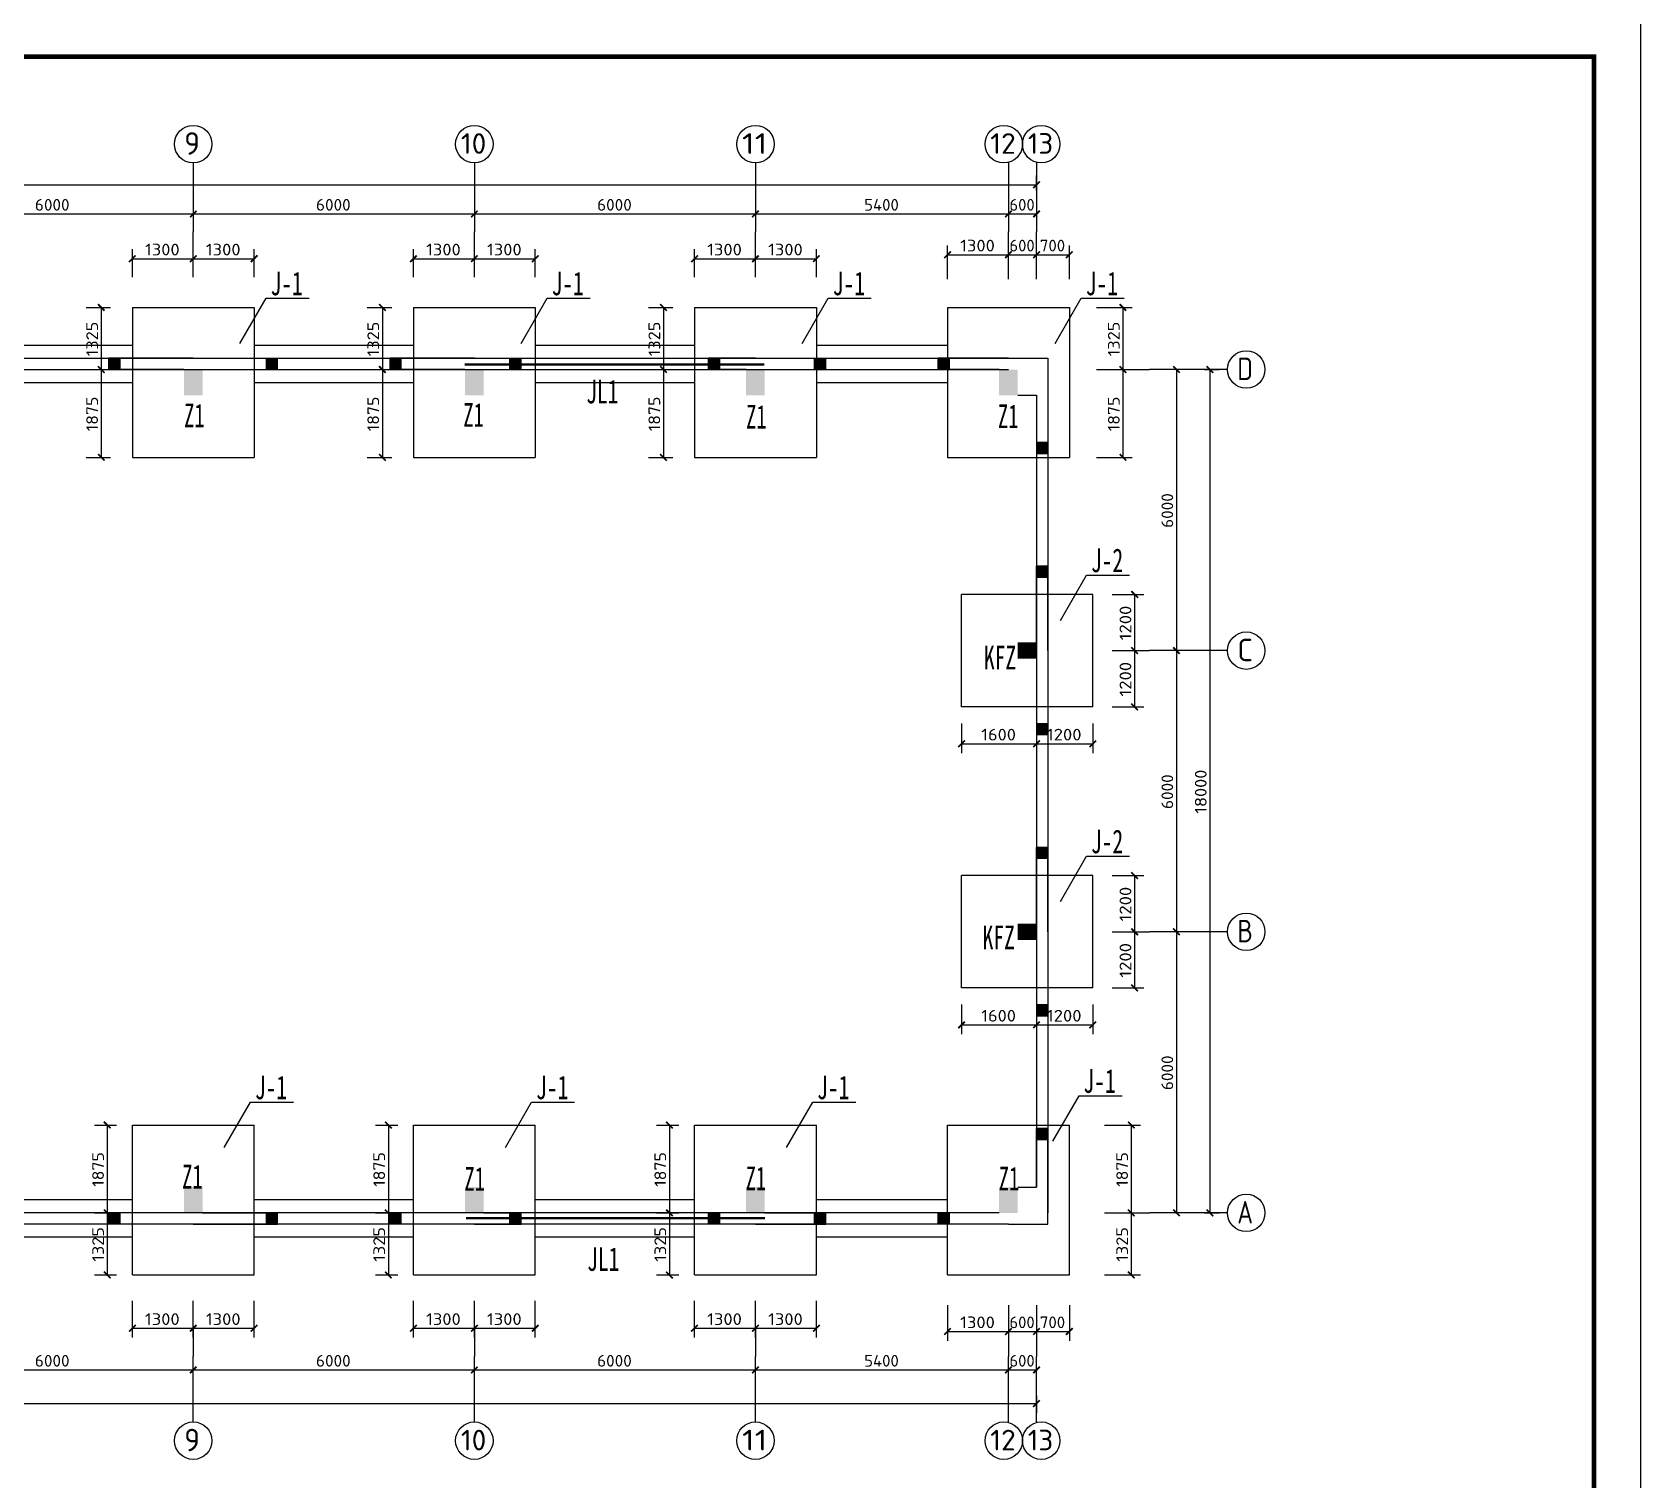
# Model space of a CAD drawing. Header units: millimetres. Extents: x 1442233 to 1526333, y -21810 to 275190.
# Drawn here: x 1491997 to 1526333, y 184418 to 215315 of the extents above; entities that cross this region are included whole.
import ezdxf
from ezdxf.enums import TextEntityAlignment as Align

# ---------------------------------------------------------------- set-up
doc = ezdxf.new("R2010")
doc.units = ezdxf.units.MM
doc.header["$LTSCALE"] = 1500
doc.linetypes.add('2', pattern=[37.999999, 29.999999, -3, 2, -3])
doc.linetypes.add('3', pattern=[5, 3, -2])
for name, color, linetype in [('1', 7, 'Continuous'), ('PUB_TITLE', 4, 'Continuous'), ('中文', 2, 'Continuous'), ('墙线__粗线', 7, 'Continuous'), ('尺寸线及数字', 253, 'Continuous'), ('层10102', 7, 'Continuous'), ('层10105', 2, '3'), ('层411', 253, 'Continuous'), ('轴线__尺寸数字', 94, 'Continuous'), ('轴线__点划线', 94, '2'), ('轴线__轴线号和轴圈', 94, 'Continuous')]:
    doc.layers.add(name, color=color, linetype=linetype)
doc.styles.add('HZ', font='', dxfattribs={"width": 0.7, "height": 5})
doc.styles.get("Standard").update_dxf_attribs({"font": 'TSSDENG', "width": 0.75, "bigfont": 'TSSDCHN'})
doc.styles.get('HZ').set_extended_font_data('SimSun')

# ---------------------------------------------------------------- blocks, each defined once
blk = doc.blocks.new('1234')
at = {"layer": 'PUB_TITLE'}
blk.add_lwpolyline([(1825234, 779394), (1909334, 779394), (1909334, 838794), (1825234, 838794)], close=True, dxfattribs=at)
at = {"layer": 'PUB_TITLE', "const_width": 100}
blk.add_lwpolyline([(1827734, 780394), (1908334, 780394), (1908334, 837794), (1827734, 837794)], close=True, dxfattribs=at)

msp = doc.modelspace()

# ---------------------------------------------------------------- linework, layer by layer
at = {"layer": '中文'}
for p, q in [((1496431, 208668), (1496990, 209637)), ((1496990, 209637), (1497908, 209637)), ((1502431, 208668), (1502990, 209637)), ((1502990, 209637), (1503908, 209637)), ((1508431, 208668), (1508990, 209637)), ((1508990, 209637), (1509908, 209637)), ((1513831, 208668), (1514390, 209637)), ((1514390, 209637), (1515308, 209637)), ((1494135, 209440), (1496735, 209440)), ((1494135, 209440), (1494135, 206240)), ((1496735, 209440), (1496735, 206240)), ((1500135, 209440), (1502735, 209440)), ((1500135, 209440), (1500135, 206240)), ((1502735, 209440), (1502735, 206240)), ((1506135, 209440), (1508735, 209440)), ((1506135, 209440), (1506135, 206240)), ((1508735, 209440), (1508735, 206240)), ((1511535, 209440), (1514135, 209440)), ((1511535, 209440), (1511535, 206240)), ((1514135, 209440), (1514135, 206240)), ((1494135, 206240), (1496735, 206240)), ((1500135, 206240), (1502735, 206240)), ((1506135, 206240), (1508735, 206240)), ((1511535, 206240), (1514135, 206240)), ((1513944, 202759), (1514503, 203727)), ((1514503, 203727), (1515421, 203727)), ((1514635, 203315), (1511835, 203315)), ((1511835, 200915), (1511835, 203315)), ((1514635, 200915), (1514635, 203315)), ((1514635, 200915), (1511835, 200915)), ((1513944, 196759), (1514503, 197727)), ((1514503, 197727), (1515421, 197727)), ((1514635, 197315), (1511835, 197315)), ((1511835, 194915), (1511835, 197315)), ((1514635, 194915), (1514635, 197315)), ((1514635, 194915), (1511835, 194915)), ((1496098, 191510), (1496657, 192478)), ((1496657, 192478), (1497576, 192478)), ((1502098, 191510), (1502657, 192478)), ((1502657, 192478), (1503576, 192478)), ((1508098, 191510), (1508657, 192478)), ((1508657, 192478), (1509576, 192478)), ((1513782, 191646), (1514341, 192614)), ((1514341, 192614), (1515260, 192614)), ((1494135, 191990), (1496735, 191990)), ((1494135, 188790), (1494135, 191990)), ((1496735, 188790), (1496735, 191990)), ((1500135, 191990), (1502735, 191990)), ((1500135, 188790), (1500135, 191990)), ((1502735, 188790), (1502735, 191990)), ((1506135, 191990), (1508735, 191990)), ((1506135, 188790), (1506135, 191990)), ((1508735, 188790), (1508735, 191990)), ((1511535, 191990), (1514135, 191990)), ((1511535, 188790), (1511535, 191990)), ((1514135, 188790), (1514135, 191990)), ((1494135, 188790), (1496735, 188790)), ((1500135, 188790), (1502735, 188790)), ((1506135, 188790), (1508735, 188790)), ((1511535, 188790), (1514135, 188790))]:
    msp.add_line(p, q, dxfattribs=at)
at = {"layer": '墙线__粗线'}
for p, q in [((1490735, 208635), (1494135, 208635)), ((1496735, 208635), (1500135, 208635)), ((1502735, 208635), (1506135, 208635)), ((1508735, 208635), (1511535, 208635)), ((1454035, 208355), (1512835, 208355)), ((1454235, 208115), (1512835, 208115)), ((1495435, 208355), (1493635, 208355)), ((1493635, 208115), (1493635, 208355)), ((1493635, 208115), (1493635, 208355)), ((1495235, 208115), (1493635, 208115)), ((1493875, 208115), (1493875, 208355)), ((1495435, 208355), (1497235, 208355)), ((1495635, 208115), (1497235, 208115)), ((1496995, 208115), (1496995, 208355)), ((1497235, 208115), (1497235, 208355)), ((1497235, 208115), (1497235, 208355)), ((1501435, 208355), (1499635, 208355)), ((1499635, 208115), (1499635, 208355)), ((1499635, 208115), (1499635, 208355)), ((1501235, 208115), (1499635, 208115)), ((1499875, 208115), (1499875, 208355)), ((1501435, 208355), (1502435, 208355)), ((1501635, 208115), (1502435, 208115)), ((1502195, 208115), (1502195, 208355)), ((1502435, 208115), (1502435, 208355)), ((1502435, 208115), (1502435, 208355)), ((1507435, 208355), (1506435, 208355)), ((1506435, 208115), (1506435, 208355)), ((1506435, 208115), (1506435, 208355)), ((1507235, 208115), (1506435, 208115)), ((1506675, 208115), (1506675, 208355)), ((1507435, 208355), (1508935, 208355)), ((1507635, 208115), (1508935, 208115)), ((1508695, 208115), (1508695, 208355)), ((1508935, 208115), (1508935, 208355)), ((1508935, 208115), (1508935, 208355)), ((1512835, 208355), (1511335, 208355)), ((1511335, 208115), (1511335, 208355)), ((1511335, 208115), (1511335, 208355)), ((1512635, 208115), (1511335, 208115)), ((1511575, 208115), (1511575, 208355)), ((1512835, 208355), (1513675, 208355)), ((1513675, 208355), (1513675, 190115)), ((1490735, 207835), (1494135, 207835)), ((1496735, 207835), (1500135, 207835)), ((1502735, 207835), (1506135, 207835)), ((1508735, 207835), (1511535, 207835)), ((1513035, 207565), (1513435, 207565)), ((1513435, 207565), (1513435, 190665)), ((1513675, 206555), (1513435, 206555)), ((1513675, 206315), (1513435, 206315)), ((1513435, 202290), (1513435, 203915)), ((1513675, 203915), (1513435, 203915)), ((1513675, 203675), (1513435, 203675)), ((1513675, 202115), (1513675, 203915)), ((1513435, 201940), (1513435, 200315)), ((1513675, 202115), (1513675, 200315)), ((1513675, 200555), (1513435, 200555)), ((1513675, 200315), (1513435, 200315)), ((1513435, 196290), (1513435, 197915)), ((1513675, 197915), (1513435, 197915)), ((1513675, 196115), (1513675, 197915)), ((1513675, 197675), (1513435, 197675)), ((1513675, 196115), (1513675, 194315)), ((1513435, 195940), (1513435, 194315)), ((1513675, 194555), (1513435, 194555)), ((1513675, 194315), (1513435, 194315)), ((1513675, 191915), (1513435, 191915)), ((1513435, 190665), (1513435, 191915)), ((1513675, 191675), (1513435, 191675)), ((1513675, 189875), (1513675, 191915)), ((1513035, 190665), (1513435, 190665)), ((1494135, 190395), (1490735, 190395)), ((1500135, 190395), (1496735, 190395)), ((1506135, 190395), (1502735, 190395)), ((1511535, 190395), (1508735, 190395)), ((1512635, 190115), (1454035, 190115)), ((1495235, 190115), (1493635, 190115)), ((1493635, 189875), (1493635, 190115)), ((1493635, 189875), (1493635, 190115)), ((1493875, 189875), (1493875, 190115)), ((1495635, 190115), (1497235, 190115)), ((1496995, 189875), (1496995, 190115)), ((1497235, 189875), (1497235, 190115)), ((1497235, 189875), (1497235, 190115)), ((1501235, 190115), (1499635, 190115)), ((1499635, 189875), (1499635, 190115)), ((1499635, 189875), (1499635, 190115)), ((1499875, 189875), (1499875, 190115)), ((1501635, 190115), (1502435, 190115)), ((1502195, 189875), (1502195, 190115)), ((1502435, 189875), (1502435, 190115)), ((1502435, 189875), (1502435, 190115)), ((1507235, 190115), (1506435, 190115)), ((1506435, 189875), (1506435, 190115)), ((1506435, 189875), (1506435, 190115)), ((1506675, 189875), (1506675, 190115)), ((1507635, 190115), (1508935, 190115)), ((1508695, 189875), (1508695, 190115)), ((1508935, 189875), (1508935, 190115)), ((1508935, 189875), (1508935, 190115)), ((1511335, 189875), (1511335, 190115)), ((1511335, 189875), (1511335, 190115)), ((1511575, 189875), (1511575, 190115)), ((1512835, 189875), (1454035, 189875)), ((1494135, 189595), (1490735, 189595)), ((1495435, 189875), (1493635, 189875)), ((1495435, 189875), (1497235, 189875)), ((1500135, 189595), (1496735, 189595)), ((1501435, 189875), (1499635, 189875)), ((1501435, 189875), (1502435, 189875)), ((1506135, 189595), (1502735, 189595)), ((1507435, 189875), (1506435, 189875)), ((1507435, 189875), (1508935, 189875)), ((1511535, 189595), (1508735, 189595)), ((1512835, 189875), (1513675, 189875))]:
    msp.add_line(p, q, dxfattribs=at)
at = {"layer": '尺寸线及数字'}
for p, q in [((1494135, 210087), (1494135, 210680)), ((1495435, 210087), (1495435, 210680)), ((1496735, 210087), (1496735, 210680)), ((1500135, 210087), (1500135, 210680)), ((1501435, 210087), (1501435, 210680)), ((1502735, 210087), (1502735, 210680)), ((1506135, 210087), (1506135, 210680)), ((1507435, 210087), (1507435, 210680)), ((1508735, 210087), (1508735, 210680)), ((1511535, 210042), (1511535, 210765)), ((1511535, 210565), (1512835, 210565)), ((1512835, 210042), (1512835, 210765)), ((1512835, 210565), (1513435, 210565)), ((1513435, 210042), (1513435, 210765)), ((1513435, 210565), (1514135, 210565)), ((1514135, 210042), (1514135, 210765)), ((1494135, 210480), (1495435, 210480)), ((1495435, 210480), (1496735, 210480)), ((1500135, 210480), (1501435, 210480)), ((1501435, 210480), (1502735, 210480)), ((1506135, 210480), (1507435, 210480)), ((1507435, 210480), (1508735, 210480)), ((1493149, 209440), (1493672, 209440)), ((1493472, 209440), (1493472, 208115)), ((1499149, 209440), (1499672, 209440)), ((1499472, 209440), (1499472, 208115)), ((1505149, 209440), (1505672, 209440)), ((1505472, 209440), (1505472, 208115)), ((1514712, 209440), (1515479, 209440)), ((1515279, 209440), (1515279, 208115)), ((1493149, 208115), (1493672, 208115)), ((1493472, 208115), (1493472, 206240)), ((1499149, 208115), (1499672, 208115)), ((1499472, 208115), (1499472, 206240)), ((1505149, 208115), (1505672, 208115)), ((1505472, 208115), (1505472, 206240)), ((1514712, 208115), (1515479, 208115)), ((1515279, 208115), (1515279, 206240)), ((1517020, 208115), (1517335, 208115)), ((1517135, 208115), (1517135, 190115)), ((1493149, 206240), (1493672, 206240)), ((1499149, 206240), (1499672, 206240)), ((1505149, 206240), (1505672, 206240)), ((1514712, 206240), (1515479, 206240)), ((1515049, 203315), (1515728, 203315)), ((1515528, 203315), (1515528, 202115)), ((1515049, 202115), (1515728, 202115)), ((1515528, 202115), (1515528, 200915)), ((1515049, 200915), (1515728, 200915)), ((1511835, 200561), (1511835, 199927)), ((1513435, 200561), (1513435, 199927)), ((1514635, 200561), (1514635, 199927)), ((1511835, 200127), (1513435, 200127)), ((1513435, 200127), (1514635, 200127)), ((1515049, 197315), (1515728, 197315)), ((1515528, 197315), (1515528, 196115)), ((1515049, 196115), (1515728, 196115)), ((1515528, 196115), (1515528, 194915)), ((1515049, 194915), (1515728, 194915)), ((1511835, 194561), (1511835, 193927)), ((1513435, 194561), (1513435, 193927)), ((1514635, 194561), (1514635, 193927)), ((1511835, 194127), (1513435, 194127)), ((1513435, 194127), (1514635, 194127)), ((1493324, 191990), (1493799, 191990)), ((1493599, 191990), (1493599, 190115)), ((1499324, 191990), (1499799, 191990)), ((1499599, 191990), (1499599, 190115)), ((1505324, 191990), (1505799, 191990)), ((1505599, 191990), (1505599, 190115)), ((1514888, 191990), (1515657, 191990)), ((1515457, 191990), (1515457, 190115)), ((1493324, 190115), (1493799, 190115)), ((1493599, 190115), (1493599, 188790)), ((1499324, 190115), (1499799, 190115)), ((1499599, 190115), (1499599, 188790)), ((1505324, 190115), (1505799, 190115)), ((1505599, 190115), (1505599, 188790)), ((1514888, 190115), (1515657, 190115)), ((1515457, 190115), (1515457, 188790)), ((1517020, 190115), (1517335, 190115)), ((1493324, 188790), (1493799, 188790)), ((1499324, 188790), (1499799, 188790)), ((1505324, 188790), (1505799, 188790)), ((1514888, 188790), (1515657, 188790)), ((1494135, 187452), (1494135, 188238)), ((1495435, 187452), (1495435, 188238)), ((1496735, 187452), (1496735, 188238)), ((1500135, 187452), (1500135, 188238)), ((1501435, 187452), (1501435, 188238)), ((1502735, 187452), (1502735, 188238)), ((1506135, 187452), (1506135, 188238)), ((1507435, 187452), (1507435, 188238)), ((1508735, 187452), (1508735, 188238)), ((1511535, 188143), (1511535, 187384)), ((1512835, 188143), (1512835, 187384)), ((1513435, 188143), (1513435, 187384)), ((1514135, 188143), (1514135, 187384)), ((1494135, 187652), (1495435, 187652)), ((1495435, 187652), (1496735, 187652)), ((1500135, 187652), (1501435, 187652)), ((1501435, 187652), (1502735, 187652)), ((1506135, 187652), (1507435, 187652)), ((1507435, 187652), (1508735, 187652)), ((1511535, 187584), (1512835, 187584)), ((1512835, 187584), (1513435, 187584)), ((1513435, 187584), (1514135, 187584))]:
    msp.add_line(p, q, dxfattribs=at)
at = {"layer": '尺寸线及数字', "const_width": 36}
for points in [[(1494064, 210409), (1494205, 210550)], [(1495364, 210409), (1495505, 210550)], [(1496664, 210409), (1496805, 210550)], [(1500064, 210409), (1500205, 210550)], [(1501364, 210409), (1501505, 210550)], [(1502664, 210409), (1502805, 210550)], [(1506064, 210409), (1506205, 210550)], [(1507364, 210409), (1507505, 210550)], [(1508664, 210409), (1508805, 210550)], [(1511464, 210494), (1511605, 210636)], [(1512764, 210494), (1512905, 210636)], [(1513364, 210494), (1513505, 210636)], [(1514064, 210494), (1514205, 210636)], [(1493542, 209369), (1493401, 209510)], [(1499542, 209369), (1499401, 209510)], [(1505542, 209369), (1505401, 209510)], [(1515349, 209369), (1515208, 209510)], [(1493542, 208044), (1493401, 208185)], [(1499542, 208044), (1499401, 208185)], [(1505542, 208044), (1505401, 208185)], [(1515349, 208044), (1515208, 208185)], [(1517205, 208044), (1517064, 208185)], [(1493542, 206169), (1493401, 206310)], [(1499542, 206169), (1499401, 206310)], [(1505542, 206169), (1505401, 206310)], [(1515349, 206169), (1515208, 206310)], [(1515599, 203244), (1515457, 203385)], [(1515599, 202044), (1515457, 202185)], [(1515599, 200844), (1515457, 200985)], [(1511764, 200056), (1511905, 200197)], [(1513364, 200056), (1513505, 200197)], [(1514564, 200056), (1514705, 200197)], [(1515599, 197244), (1515457, 197385)], [(1515599, 196044), (1515457, 196185)], [(1515599, 194844), (1515457, 194985)], [(1511764, 194056), (1511905, 194197)], [(1513364, 194056), (1513505, 194197)], [(1514564, 194056), (1514705, 194197)], [(1493670, 191919), (1493528, 192060)], [(1499670, 191919), (1499528, 192060)], [(1505670, 191919), (1505528, 192060)], [(1515528, 191919), (1515386, 192060)], [(1493670, 190044), (1493528, 190185)], [(1499670, 190044), (1499528, 190185)], [(1505670, 190044), (1505528, 190185)], [(1515528, 190044), (1515386, 190185)], [(1517205, 190044), (1517064, 190185)], [(1493670, 188719), (1493528, 188860)], [(1499670, 188719), (1499528, 188860)], [(1505670, 188719), (1505528, 188860)], [(1515528, 188719), (1515386, 188860)], [(1494064, 187582), (1494205, 187723)], [(1495364, 187582), (1495505, 187723)], [(1496664, 187582), (1496805, 187723)], [(1500064, 187582), (1500205, 187723)], [(1501364, 187582), (1501505, 187723)], [(1502664, 187582), (1502805, 187723)], [(1506064, 187582), (1506205, 187723)], [(1507364, 187582), (1507505, 187723)], [(1508664, 187582), (1508805, 187723)], [(1511464, 187513), (1511605, 187654)], [(1512764, 187513), (1512905, 187654)], [(1513364, 187513), (1513505, 187654)], [(1514064, 187513), (1514205, 187654)]]:
    msp.add_lwpolyline(points, dxfattribs=at)
at = {"layer": '层10102'}
for points in [[(1493875, 208355, 0), (1493635, 208355, 0), (1493875, 208115, 0), (1493635, 208115, 0)], [(1497235, 208355, 0), (1496995, 208355, 0), (1497235, 208115, 0), (1496995, 208115, 0)], [(1499875, 208355, 0), (1499635, 208355, 0), (1499875, 208115, 0), (1499635, 208115, 0)], [(1502435, 208355, 0), (1502195, 208355, 0), (1502435, 208115, 0), (1502195, 208115, 0)], [(1506675, 208355, 0), (1506435, 208355, 0), (1506675, 208115, 0), (1506435, 208115, 0)], [(1508935, 208355, 0), (1508695, 208355, 0), (1508935, 208115, 0), (1508695, 208115, 0)], [(1511575, 208355, 0), (1511335, 208355, 0), (1511575, 208115, 0), (1511335, 208115, 0)], [(1513675, 206555, 0), (1513435, 206555, 0), (1513675, 206315, 0), (1513435, 206315, 0)], [(1513675, 203915, 0), (1513435, 203915, 0), (1513675, 203675, 0), (1513435, 203675, 0)], [(1513675, 200555, 0), (1513435, 200555, 0), (1513675, 200315, 0), (1513435, 200315, 0)], [(1513675, 197915, 0), (1513435, 197915, 0), (1513675, 197675, 0), (1513435, 197675, 0)], [(1513675, 194555, 0), (1513435, 194555, 0), (1513675, 194315, 0), (1513435, 194315, 0)], [(1513675, 191915, 0), (1513435, 191915, 0), (1513675, 191675, 0), (1513435, 191675, 0)], [(1493875, 190115, 0), (1493635, 190115, 0), (1493875, 189875, 0), (1493635, 189875, 0)], [(1497235, 190115, 0), (1496995, 190115, 0), (1497235, 189875, 0), (1496995, 189875, 0)], [(1499875, 190115, 0), (1499635, 190115, 0), (1499875, 189875, 0), (1499635, 189875, 0)], [(1502435, 190115, 0), (1502195, 190115, 0), (1502435, 189875, 0), (1502195, 189875, 0)], [(1506675, 190115, 0), (1506435, 190115, 0), (1506675, 189875, 0), (1506435, 189875, 0)], [(1508935, 190115, 0), (1508695, 190115, 0), (1508935, 189875, 0), (1508695, 189875, 0)], [(1511575, 190115, 0), (1511335, 190115, 0), (1511575, 189875, 0), (1511335, 189875, 0)]]:
    msp.add_solid(points, dxfattribs=at)
at = {"layer": '层10105', "const_width": 45}
for points in [[(1501229, 208223), (1507625, 208223)], [(1501257, 190002), (1507641, 190002)]]:
    msp.add_lwpolyline(points, dxfattribs=at)
at = {"layer": '层411'}
for points in [[(1495235, 208115), (1495635, 208115), (1495235, 207565), (1495635, 207565)], [(1501235, 208115), (1501635, 208115), (1501235, 207565), (1501635, 207565)], [(1507235, 208115), (1507635, 208115), (1507235, 207565), (1507635, 207565)], [(1512635, 208115), (1513035, 208115), (1512635, 207565), (1513035, 207565)], [(1513035, 201940), (1513035, 202290), (1513435, 201940), (1513435, 202290)], [(1513035, 195940), (1513035, 196290), (1513435, 195940), (1513435, 196290)], [(1495235, 190665), (1495635, 190665), (1495235, 190115), (1495635, 190115)], [(1501235, 190665), (1501635, 190665), (1501235, 190115), (1501635, 190115)], [(1507235, 190665), (1507635, 190665), (1507235, 190115), (1507635, 190115)], [(1512635, 190665), (1513035, 190665), (1512635, 190115), (1513035, 190115)]]:
    msp.add_solid(points, dxfattribs=at)
at = {"layer": '轴线__尺寸数字'}
for p, q in [((1513435, 211937), (1513435, 212259)), ((1453435, 212059), (1513435, 212059)), ((1489435, 211435), (1495435, 211435)), ((1495435, 211425), (1495435, 211435)), ((1495435, 211435), (1501435, 211435)), ((1495435, 211425), (1495435, 211435)), ((1501435, 211425), (1501435, 211435)), ((1501435, 211435), (1507435, 211435)), ((1501435, 211425), (1501435, 211435)), ((1507435, 211425), (1507435, 211435)), ((1507435, 211435), (1512835, 211435)), ((1507435, 211425), (1507435, 211435)), ((1512835, 211425), (1512835, 211435)), ((1512835, 211435), (1513435, 211435)), ((1512835, 211425), (1512835, 211435)), ((1513435, 211425), (1513435, 211435)), ((1516411, 208115), (1516421, 208115)), ((1516421, 208115), (1516421, 202115)), ((1516411, 202115), (1516421, 202115)), ((1516411, 202115), (1516421, 202115)), ((1516421, 202115), (1516421, 196115)), ((1516411, 196115), (1516421, 196115)), ((1516411, 196115), (1516421, 196115)), ((1516421, 196115), (1516421, 190115)), ((1516411, 190115), (1516421, 190115)), ((1489435, 186763), (1495435, 186763)), ((1495435, 186753), (1495435, 186763)), ((1495435, 186763), (1501435, 186763)), ((1495435, 186753), (1495435, 186763)), ((1501435, 186753), (1501435, 186763)), ((1501435, 186763), (1507435, 186763)), ((1501435, 186753), (1501435, 186763)), ((1507435, 186753), (1507435, 186763)), ((1507435, 186763), (1512835, 186763)), ((1507435, 186753), (1507435, 186763)), ((1512835, 186753), (1512835, 186763)), ((1512835, 186763), (1513435, 186763)), ((1512835, 186753), (1512835, 186763)), ((1513435, 186753), (1513435, 186763)), ((1513435, 186211), (1513435, 185845)), ((1453435, 186045), (1513435, 186045))]:
    msp.add_line(p, q, dxfattribs=at)
at = {"layer": '轴线__尺寸数字', "const_width": 36}
for points in [[(1513364, 211989), (1513505, 212130)], [(1495365, 211365), (1495505, 211505)], [(1495365, 211365), (1495505, 211505)], [(1501365, 211365), (1501505, 211505)], [(1501365, 211365), (1501505, 211505)], [(1507365, 211365), (1507505, 211505)], [(1507365, 211365), (1507505, 211505)], [(1512765, 211365), (1512905, 211505)], [(1512765, 211365), (1512905, 211505)], [(1513365, 211365), (1513505, 211505)], [(1516491, 208045), (1516351, 208185)], [(1516491, 202045), (1516351, 202185)], [(1516491, 202045), (1516351, 202185)], [(1516491, 196045), (1516351, 196185)], [(1516491, 196045), (1516351, 196185)], [(1516491, 190045), (1516351, 190185)], [(1495365, 186693), (1495505, 186833)], [(1495365, 186693), (1495505, 186833)], [(1501365, 186693), (1501505, 186833)], [(1501365, 186693), (1501505, 186833)], [(1507365, 186693), (1507505, 186833)], [(1507365, 186693), (1507505, 186833)], [(1512765, 186693), (1512905, 186833)], [(1512765, 186693), (1512905, 186833)], [(1513365, 186693), (1513505, 186833)], [(1513364, 185974), (1513505, 186115)]]:
    msp.add_lwpolyline(points, dxfattribs=at)
at = {"layer": '轴线__点划线'}
for p, q in [((1495435, 212525), (1495435, 211425)), ((1501435, 212525), (1501435, 211425)), ((1507435, 212525), (1507435, 211425)), ((1512835, 212525), (1512835, 211425)), ((1513435, 212525), (1513435, 211425)), ((1495435, 211425), (1495435, 211051)), ((1495435, 211425), (1495435, 211051)), ((1501435, 211425), (1501435, 211051)), ((1501435, 211425), (1501435, 211051)), ((1507435, 211425), (1507435, 211051)), ((1507435, 211425), (1507435, 211051)), ((1512835, 211425), (1512835, 211051)), ((1512835, 211425), (1512835, 211051)), ((1513435, 211425), (1513435, 211051)), ((1513435, 211425), (1513435, 211051)), ((1495435, 210554), (1495435, 211051)), ((1501435, 210554), (1501435, 211051)), ((1507435, 210554), (1507435, 211051)), ((1512835, 210554), (1512835, 211051)), ((1513435, 210554), (1513435, 211051)), ((1515387, 208115), (1515849, 208115)), ((1516411, 208115), (1515849, 208115)), ((1516411, 208115), (1515849, 208115)), ((1517511, 208115), (1516411, 208115)), ((1515387, 202115), (1515849, 202115)), ((1516411, 202115), (1515849, 202115)), ((1516411, 202115), (1515849, 202115)), ((1517511, 202115), (1516411, 202115)), ((1515387, 196115), (1515849, 196115)), ((1516411, 196115), (1515849, 196115)), ((1516411, 196115), (1515849, 196115)), ((1517511, 196115), (1516411, 196115)), ((1515387, 190115), (1515849, 190115)), ((1516411, 190115), (1515849, 190115)), ((1516411, 190115), (1515849, 190115)), ((1517511, 190115), (1516411, 190115)), ((1495435, 187653), (1495435, 187052)), ((1501435, 187653), (1501435, 187052)), ((1507435, 187653), (1507435, 187052)), ((1512835, 187653), (1512835, 187052)), ((1513435, 187653), (1513435, 187052)), ((1495435, 186753), (1495435, 187052)), ((1495435, 186753), (1495435, 187052)), ((1501435, 186753), (1501435, 187052)), ((1501435, 186753), (1501435, 187052)), ((1507435, 186753), (1507435, 187052)), ((1507435, 186753), (1507435, 187052)), ((1512835, 186753), (1512835, 187052)), ((1512835, 186753), (1512835, 187052)), ((1513435, 186753), (1513435, 187052)), ((1513435, 186753), (1513435, 187052)), ((1495435, 185653), (1495435, 186753)), ((1501435, 185653), (1501435, 186753)), ((1507435, 185653), (1507435, 186753)), ((1512835, 185653), (1512835, 186753)), ((1513435, 185653), (1513435, 186753))]:
    msp.add_line(p, q, dxfattribs=at)
at = {"layer": '轴线__轴线号和轴圈'}
for centre in [(1495435, 212925), (1501435, 212925), (1507435, 212925), (1512735, 212925), (1513535, 212925), (1517911, 208115), (1517911, 202115), (1517911, 196115), (1517911, 190115), (1495435, 185253), (1501435, 185253), (1507435, 185253), (1512735, 185253), (1513535, 185253)]:
    msp.add_circle(centre, 400, dxfattribs=at)

# ---------------------------------------------------------------- block references
at = {"layer": '1'}
msp.add_blockref('1234', (-383001, -623004), dxfattribs=at)

# ---------------------------------------------------------------- texts
at = {"layer": '中文', "style": 'HZ'}
for s, width, p, p2 in [('J-1', 0.633663, (1497084, 209700), (1497771, 209700)), ('J-1', 0.633663, (1503084, 209700), (1503771, 209700)), ('J-1', 0.633663, (1509084, 209700), (1509771, 209700)), ('J-1', 0.633663, (1514484, 209700), (1515171, 209700)), ('JL1', 0.633663, (1503822, 207392), (1504510, 207392)), ('Z1', 0.604861, (1501199, 206893), (1501637, 206893)), ('Z1', 0.604861, (1495241, 206882), (1495679, 206882)), ('Z1', 0.604861, (1507236, 206854), (1507674, 206854)), ('Z1', 0.604861, (1512611, 206864), (1513049, 206864)), ('J-2', 0.633663, (1514596, 203790), (1515284, 203790)), ('KFZ', 0.633663, (1512313, 201715), (1513000, 201715)), ('J-2', 0.633663, (1514596, 197790), (1515284, 197790)), ('KFZ', 0.633663, (1512284, 195742), (1512972, 195742)), ('J-1', 0.633663, (1496751, 192541), (1497439, 192541)), ('J-1', 0.633663, (1502751, 192541), (1503439, 192541)), ('J-1', 0.633663, (1508751, 192541), (1509439, 192541)), ('J-1', 0.633663, (1514435, 192677), (1515123, 192677)), ('Z1', 0.604861, (1495199, 190635), (1495637, 190635)), ('Z1', 0.604861, (1501223, 190589), (1501661, 190589)), ('Z1', 0.604861, (1507226, 190599), (1507663, 190599)), ('Z1', 0.604861, (1512629, 190595), (1513066, 190595)), ('JL1', 0.633663, (1503842, 188877), (1504529, 188877))]:
    msp.add_text(s, height=505.7, dxfattribs=dict(at, width=width)).set_placement(p, p2, align=Align.FIT)
at = {"layer": '尺寸线及数字'}
for s, width, p, p2 in [('1300', 1.099414, (1511805, 210635), (1512545, 210635)), ('600', 1.039981, (1512855, 210635), (1513395, 210635)), ('700', 1.039981, (1513505, 210635), (1514045, 210635)), ('1300', 1.099414, (1494405, 210550), (1495145, 210550)), ('1300', 1.099414, (1495705, 210550), (1496445, 210550)), ('1300', 1.099414, (1500405, 210550), (1501145, 210550)), ('1300', 1.099414, (1501705, 210550), (1502445, 210550)), ('1300', 1.099414, (1506405, 210550), (1507145, 210550)), ('1300', 1.099414, (1507705, 210550), (1508445, 210550)), ('1600', 1.099414, (1512255, 200197), (1512995, 200197)), ('1200', 1.099414, (1513655, 200197), (1514395, 200197)), ('1600', 1.099414, (1512255, 194197), (1512995, 194197)), ('1200', 1.099414, (1513655, 194197), (1514395, 194197)), ('1300', 1.099414, (1494405, 187722), (1495145, 187722)), ('1300', 1.099414, (1495705, 187722), (1496445, 187722)), ('1300', 1.099414, (1500405, 187722), (1501145, 187722)), ('1300', 1.099414, (1501705, 187722), (1502445, 187722)), ('1300', 1.099414, (1506405, 187722), (1507145, 187722)), ('1300', 1.099414, (1507705, 187722), (1508445, 187722)), ('1300', 1.099414, (1511805, 187654), (1512545, 187654)), ('600', 1.039981, (1512855, 187654), (1513395, 187654)), ('700', 1.039981, (1513505, 187654), (1514045, 187654))]:
    msp.add_text(s, height=250, dxfattribs=dict(at, width=width)).set_placement(p, p2, align=Align.FIT)
for s, width, p, p2 in [('1325', 1.099428, (1493402, 208397), (1493402, 209137)), ('1325', 1.099428, (1499402, 208397), (1499402, 209137)), ('1325', 1.099428, (1505402, 208397), (1505402, 209137)), ('1325', 1.099428, (1515209, 208397), (1515209, 209137)), ('1875', 1.099428, (1493402, 206797), (1493402, 207537)), ('1875', 1.099428, (1499402, 206797), (1499402, 207537)), ('1875', 1.099428, (1505402, 206797), (1505402, 207537)), ('1875', 1.099428, (1515209, 206797), (1515209, 207537)), ('1200', 1.099428, (1515458, 202335), (1515458, 203075)), ('1200', 1.099428, (1515458, 201135), (1515458, 201875)), ('18000', 1.086222, (1517065, 198635), (1517065, 199575)), ('1200', 1.09943, (1515458, 196335), (1515458, 197075)), ('1200', 1.09943, (1515458, 195135), (1515458, 195875)), ('1875', 1.09943, (1493529, 190672), (1493529, 191412)), ('1875', 1.09943, (1499529, 190672), (1499529, 191412)), ('1875', 1.09943, (1505529, 190672), (1505529, 191412)), ('1875', 1.09943, (1515387, 190672), (1515387, 191412)), ('1325', 1.09943, (1493529, 189072), (1493529, 189812)), ('1325', 1.09943, (1499529, 189072), (1499529, 189812)), ('1325', 1.09943, (1505529, 189072), (1505529, 189812)), ('1325', 1.09943, (1515387, 189072), (1515387, 189812))]:
    msp.add_text(s, height=250, rotation=90, dxfattribs=dict(at, width=width)).set_placement(p, p2, align=Align.FIT)
at = {"layer": '轴线__尺寸数字'}
for s, width, p, p2 in [('6000', 1.039986, (1492055, 211505), (1492795, 211505)), ('6000', 1.039986, (1498055, 211505), (1498795, 211505)), ('6000', 1.039986, (1504055, 211505), (1504795, 211505)), ('5400', 1.039986, (1509755, 211505), (1510495, 211505)), ('600', 1.039981, (1512855, 211505), (1513395, 211505)), ('6000', 1.039986, (1492055, 186833), (1492795, 186833)), ('6000', 1.039986, (1498055, 186833), (1498795, 186833)), ('6000', 1.039986, (1504055, 186833), (1504795, 186833)), ('5400', 1.039986, (1509755, 186833), (1510495, 186833)), ('600', 1.039981, (1512855, 186833), (1513395, 186833))]:
    msp.add_text(s, height=250, dxfattribs=dict(at, width=width)).set_placement(p, p2, align=Align.FIT)
for width, p, p2 in [(1.039999, (1516351, 204735), (1516351, 205475)), (1.040001, (1516351, 198735), (1516351, 199475)), (1.040001, (1516351, 192735), (1516351, 193475))]:
    msp.add_text('6000', height=250, rotation=90, dxfattribs=dict(at, width=width)).set_placement(p, p2, align=Align.FIT)
at = {"layer": '轴线__轴线号和轴圈'}
for s, height, width, p, p2 in [('9', 480, 1.399994, (1495243, 212700), (1495579, 212700)), ('10', 440, 1.071528, (1501147, 212719), (1501691, 212719)), ('11', 440, 1.530754, (1507147, 212719), (1507691, 212719)), ('12', 440, 1.071528, (1512447, 212719), (1512991, 212719)), ('13', 440, 1.071528, (1513247, 212719), (1513791, 212719)), ('D', 480, 1.299994, (1517719, 207889), (1518055, 207889)), ('C', 480, 1.213328, (1517719, 201889), (1518055, 201889)), ('B', 480, 1.299994, (1517719, 195889), (1518055, 195889)), ('A', 480, 1.137495, (1517719, 189889), (1518055, 189889)), ('9', 480, 1.399994, (1495243, 185027), (1495579, 185027)), ('10', 440, 1.071528, (1501147, 185046), (1501691, 185046)), ('11', 440, 1.530754, (1507147, 185046), (1507691, 185046)), ('12', 440, 1.071528, (1512447, 185046), (1512991, 185046)), ('13', 440, 1.071528, (1513247, 185046), (1513791, 185046))]:
    msp.add_text(s, height=height, dxfattribs=dict(at, width=width)).set_placement(p, p2, align=Align.FIT)

doc.saveas('drawing.dxf')
